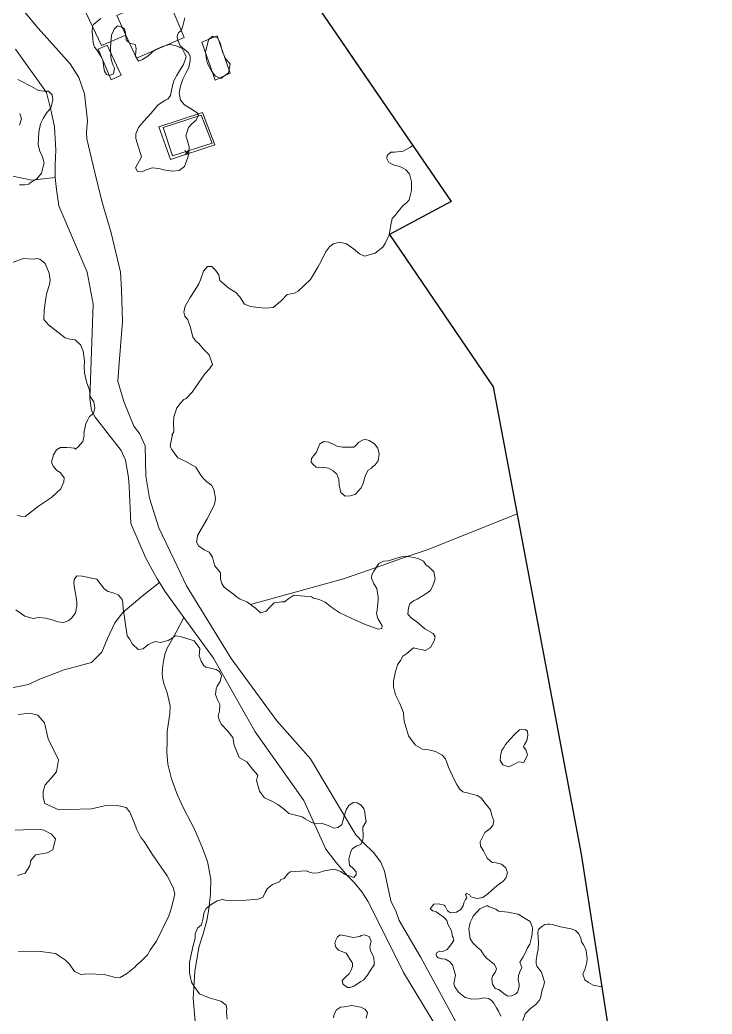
# Model space of a CAD drawing. Header units: metres. Extents: x 4652992 to 4879070, y 2074171 to 2309877.
# Drawn here: x 4654614.1 to 4654706.4, y 2307267 to 2307399.4 of the extents above; entities that cross this region are included whole.
import ezdxf

# ---------------------------------------------------------------- set-up
doc = ezdxf.new("R2010")
doc.units = ezdxf.units.M
doc.header["$MEASUREMENT"] = 0
doc.layers.get('0').update_dxf_attribs({"color": 4, "lineweight": 0})
for name, color, linetype, lineweight in [('Level 1', 2, 'Continuous', 0), ('Level 16', 2, 'Continuous', 0), ('Level 2', 6, 'Continuous', 0), ('Level 27', 30, 'Continuous', 0), ('Level 30', 5, 'Continuous', 0), ('Level 31', 38, 'Continuous', 0), ('Level 37', 3, 'Continuous', 0), ('Level 40', 1, 'Continuous', 0), ('Level 62', 4, 'Continuous', 0), ('Level 63', 3, 'Continuous', 0)]:
    doc.layers.add(name, color=color, linetype=linetype, lineweight=lineweight)
doc.layers.add('Limite', color=38, linetype='Continuous', lineweight=0, plot=False)

# ---------------------------------------------------------------- blocks, each defined once
blk = doc.blocks.new('COTA')
at = {"color": 0, "linetype": 'ByBlock', "lineweight": -2, "ltscale": 10}
for p, q in [((0, 0), (-1.419522, -1.408457)), ((-1.408457, 1.419522), (0, 0)), ((1.419522, 1.408457), (0, 0)), ((0, 0), (1.408457, -1.419522))]:
    blk.add_line(p, q, dxfattribs=at)

msp = doc.modelspace()

# ---------------------------------------------------------------- linework, layer by layer
at = {"layer": 'Level 1'}
for points in [[(4654584.416079, 2307379.415285, 1350), (4654586.503298, 2307380.094485, 1348), (4654587.887087, 2307380.602724, 1347), (4654589.688906, 2307380.859682, 1346), (4654592.656679, 2307380.66553, 1345), (4654595.114321, 2307380.457278, 1344), (4654598.002688, 2307380.441286, 1343), (4654600.310122, 2307380.375124, 1342), (4654602.03229, 2307380.526125, 1341), (4654603.580508, 2307380.867129, 1340), (4654606.082888, 2307381.428713, 1339), (4654609.044497, 2307381.256106, 1337.96), (4654611.31708, 2307380.035609, 1338.1), (4654613.16576, 2307378.590758, 1338), (4654615.697403, 2307378.053687, 1337), (4654618.819704, 2307378.39789, 1335.72)], [(4654610.254768, 2307309.862774, 1344.820294), (4654615.233873, 2307310.871682, 1341.920295), (4654616.87401, 2307311.635794, 1340.920295), (4654620.028594, 2307312.850458, 1339.820294), (4654623.650173, 2307313.809387, 1339.220295), (4654625.04088, 2307315.173748, 1339.020295), (4654625.805122, 2307317.000315, 1339.020295), (4654626.761993, 2307319.094225, 1338.520295), (4654627.820886, 2307320.455865, 1338.220295), (4654630.390397, 2307322.661132, 1338.020295), (4654632.71049, 2307324.460572, 1337.14)], [(4654637.463686, 2307265.984133, 1338.7), (4654637.204897, 2307269.109682, 1338.7), (4654637.434511, 2307272.650088, 1338.7), (4654637.807497, 2307275.092287, 1338.7), (4654638.024905, 2307276.035708, 1338.7), (4654638.516726, 2307277.69031, 1338.7), (4654639.014284, 2307279.46271, 1338.7), (4654639.304079, 2307280.9527, 1338.7), (4654639.531924, 2307282.998293, 1338.7), (4654639.570498, 2307284.944704, 1338.68), (4654639.116091, 2307287.326479, 1338.68), (4654638.349489, 2307289.32709, 1338.68), (4654637.365481, 2307291.607729, 1338.68), (4654635.94092, 2307294.330508, 1338.68), (4654635.106509, 2307296.15729, 1338.68), (4654634.335879, 2307298.311709, 1338.68), (4654633.851076, 2307300.274477, 1338.68), (4654633.698122, 2307301.935305, 1338.68), (4654633.720522, 2307303.273318, 1338.68), (4654633.759096, 2307304.607912, 1338.68), (4654634.102907, 2307306.987917, 1338.68), (4654634.152895, 2307308.031679, 1338.68), (4654633.731325, 2307309.79529, 1338.64), (4654633.286318, 2307311.003115, 1338.64), (4654633.12488, 2307311.832888, 1338.6), (4654633.08893, 2307312.434511, 1338.58), (4654633.1225, 2307312.869692, 1338.56), (4654633.175295, 2307313.403322, 1338.54), (4654633.314883, 2307314.208681, 1338.46), (4654633.442324, 2307314.863528, 1338.44), (4654633.696474, 2307315.646914, 1338.44), (4654634.9527, 2307317.845888, 1338), (4654635.96343, 2307319.804135, 1337.273152)]]:
    msp.add_polyline3d(points, dxfattribs=at)
at = {"layer": 'Level 16', "elevation": 1337.220295, "flags": 128}
msp.add_lwpolyline([(4654633.193129, 2307385.06444), (4654638.277854, 2307386.720045), (4654639.736705, 2307382.99988), (4654634.43591, 2307381.309391), (4654633.193129, 2307385.06444)], dxfattribs=at)
at = {"layer": 'Level 2'}
for points in [[(4654614.487124, 2307400.761721, 1335.4466), (4654616.55768, 2307398.30469, 1335.4466), (4654620.809878, 2307393.541079, 1335.56), (4654621.957705, 2307391.755678, 1335.56), (4654622.721682, 2307389.569277, 1335.56), (4654623.120302, 2307385.966128, 1335.7105), (4654622.9975, 2307384.461123, 1335.7105), (4654623.028322, 2307383.571718, 1335.7105), (4654624.079104, 2307379.104311, 1335.7105), (4654625.013674, 2307375.274294, 1336), (4654626.286928, 2307371.036684, 1336.0987), (4654627.511477, 2307365.829104, 1336.26), (4654627.654482, 2307363.50812, 1336.26), (4654627.704897, 2307362.02051, 1336.26), (4654627.772097, 2307359.221499, 1336.26), (4654627.34009, 2307353.672732, 1336.26), (4654627.163088, 2307351.277895, 1336.26), (4654627.949282, 2307348.594301, 1336.26), (4654629.285097, 2307345.306887, 1336.28), (4654630.062319, 2307344.323733, 1336.28), (4654630.829897, 2307342.680117, 1336.28), (4654630.914309, 2307338.651308, 1336.62), (4654631.377932, 2307335.707522, 1336.62), (4654632.640078, 2307331.742678, 1337), (4654635.153933, 2307326.479922, 1337.14), (4654636.338076, 2307324.00812, 1337.14), (4654642.259524, 2307314.326479, 1337.48), (4654648.37372, 2307306.023318, 1338), (4654652.826906, 2307300.992678, 1338.04), (4654654.65552, 2307297.903078, 1338.04), (4654658.881899, 2307290.858706, 1338.1), (4654659.868716, 2307289.818117, 1338.1), (4654661.246279, 2307288.514712, 1338.1), (4654662.198488, 2307287.209109, 1338.1), (4654662.718325, 2307286.038088, 1338.1), (4654663.547488, 2307282.066897, 1338.32), (4654664.281496, 2307280.599489, 1338.32), (4654664.667116, 2307279.437685, 1338.32), (4654667.534304, 2307274.512881, 1338.48), (4654673.787905, 2307263.114504, 1338.88)], [(4654674.631289, 2307257.056521, 1338.88), (4654665.242129, 2307272.511294, 1338.48), (4654663.074282, 2307276.926699, 1338.32), (4654660.496889, 2307282.03351, 1338.2), (4654659.685122, 2307283.278933, 1338.14), (4654658.6933, 2307284.474306, 1338.1), (4654657.771731, 2307285.418093, 1338.1), (4654656.279299, 2307287.186526, 1338.1), (4654654.868899, 2307288.938906, 1338.04), (4654651.953493, 2307295.454287, 1338.04), (4654645.462527, 2307304.559511, 1338), (4654639.923708, 2307314.371706, 1337.48), (4654635.96343, 2307319.804135, 1337.2732), (4654633.414126, 2307323.301089, 1337.14), (4654632.71049, 2307324.460572, 1337.14), (4654632.396914, 2307324.977297, 1337.14), (4654631.745486, 2307326.174502, 1337.14), (4654631.484316, 2307326.6673, 1337.14), (4654630.836733, 2307327.795901, 1337.14), (4654628.919924, 2307332.324282, 1337), (4654628.677492, 2307337.284304, 1336.62), (4654628.60248, 2307338.471926, 1336.5), (4654628.200686, 2307340.776919, 1336.36), (4654627.630923, 2307342.043276, 1336.28), (4654624.140505, 2307346.477297, 1336.26), (4654623.654482, 2307347.387514, 1336.26), (4654623.420107, 2307348.979922, 1336.26), (4654623.860476, 2307361.559878, 1336.26), (4654623.068728, 2307365.793276, 1336.26), (4654619.301089, 2307374.666323, 1336), (4654619.004885, 2307376.814883, 1335.86), (4654618.819704, 2307378.39789, 1335.72), (4654618.810488, 2307380.099489, 1335.7), (4654618.918093, 2307382.050722, 1335.7), (4654618.724673, 2307385.165285, 1335.68), (4654618.265078, 2307387.2605, 1335.56), (4654617.662478, 2307389.757326, 1335.56), (4654613.515078, 2307395.518496, 1335.48)]]:
    msp.add_polyline3d(points, dxfattribs=at)
at = {"layer": 'Level 27', "elevation": 1337.2203, "flags": 128}
msp.add_lwpolyline([(4654638.437725, 2307387.060643), (4654640.098069, 2307382.750305), (4654634.200078, 2307380.817625), (4654632.627699, 2307385.149932), (4654638.437725, 2307387.060643)], dxfattribs=at)
at = {"layer": 'Level 30', "color": 1, "elevation": 1339.857281, "flags": 128}
msp.add_lwpolyline([(4654636.014587, 2307397.047022), (4654629.641858, 2307394.318865), (4654628.240162, 2307397.397974), (4654627.048559, 2307400.015571), (4654633.593962, 2307402.826416), (4654634.662143, 2307400.276066), (4654636.014587, 2307397.047022)], dxfattribs=at)
at = {"layer": 'Level 31', "flags": 128}
for points, elevation in [([(4654642.145356, 2307392.334656), (4654640.145878, 2307391.398786), (4654638.353014, 2307396.457797), (4654640.41261, 2307397.29846), (4654642.145356, 2307392.334656)], 1338.109417), ([(4654627.593872, 2307392.072762), (4654626.274574, 2307391.420246), (4654624.534014, 2307395.526112), (4654625.738518, 2307396.068777), (4654627.593872, 2307392.072762)], 1338.274705)]:
    msp.add_lwpolyline(points, dxfattribs=dict(at, elevation=elevation))
at = {"layer": 'Level 37'}
msp.add_polyline3d([(4654680.378029, 2307333.598405, 1354.8569), (4654668.516749, 2307328.888758, 1349.6514), (4654665.736721, 2307327.918801, 1348.122), (4654661.588871, 2307326.471607, 1345.8402), (4654657.24644, 2307324.956525, 1343.4514), (4654644.856968, 2307321.521997, 1339.9673)], dxfattribs=at)
at = {"layer": 'Level 40', "color": 3, "flags": 128}
for points, elevation in [([(4654640.4654, 2307397.0149), (4654639.7936, 2307397.2469), (4654639.2351, 2307396.7405), (4654638.8714, 2307395.1215), (4654639.001952, 2307394.150261), (4654639.138, 2307393.5856), (4654639.7067, 2307392.5544), (4654640.1941, 2307391.8973), (4654640.9058, 2307391.6063), (4654641.9257, 2307392.382), (4654642.1448, 2307393.517), (4654641.5189, 2307394.2521), (4654641.1285, 2307395.1465), (4654640.7952, 2307396.3369), (4654640.4654, 2307397.0149)], 1351), ([(4654681.525386, 2307302.199806), (4654681.764664, 2307301.498413), (4654681.293928, 2307300.508617), (4654680.564071, 2307300.573324), (4654679.937857, 2307300.216228), (4654679.227827, 2307299.927807), (4654678.49335, 2307300.19278), (4654678.127578, 2307300.77322), (4654678.161034, 2307301.363403), (4654678.331613, 2307302.121961), (4654678.61652, 2307302.506108), (4654678.854189, 2307302.900892), (4654679.402682, 2307303.574366), (4654680.056314, 2307304.273978), (4654680.677959, 2307304.831357), (4654681.43983, 2307304.908846), (4654681.785737, 2307304.681514), (4654681.799499, 2307304.08068), (4654681.697465, 2307303.406306), (4654681.380576, 2307302.87994), (4654681.21147, 2307302.569348), (4654681.525386, 2307302.199806)], 1355.409417)]:
    msp.add_lwpolyline(points, dxfattribs=dict(at, elevation=elevation))
at = {"layer": 'Level 40', "color": 3}
for points in [[(4654652.6465, 2307402.8796, 1358.5363), (4654658.9076, 2307393.7473, 1366.8402), (4654666.4958, 2307382.6793, 1366.7321), (4654666.1029, 2307382.4357, 1366.6), (4654665.1905, 2307381.9109, 1364.5), (4654664.0578, 2307381.8112, 1362.7), (4654663.569, 2307381.791, 1361.4), (4654663.0438, 2307381.3418, 1361.4), (4654663.0077, 2307380.9713, 1361.4), (4654663.2654, 2307380.4397, 1361.4), (4654663.9775, 2307380.0421, 1361.4), (4654664.7402, 2307379.8696, 1361.4), (4654665.2134, 2307379.668, 1361.4), (4654665.5072, 2307379.5069, 1361.4), (4654666.0341, 2307378.9145, 1361.4), (4654666.315, 2307377.8571, 1361.4), (4654666.2863, 2307376.6804, 1361.4), (4654666.0131, 2307375.4643, 1361.4), (4654665.6977, 2307375.1096, 1361.4), (4654665.1827, 2307374.7055, 1361.4), (4654664.8673, 2307374.3508, 1361.4), (4654664.5317, 2307373.9061, 1361.4), (4654664.1208, 2307373.3363, 1361.4), (4654663.7505, 2307372.9468, 1361.4), (4654663.5684, 2307372.1361, 1361.4), (4654663.4684, 2307371.536, 1361.4), (4654663.3269, 2307370.7647, 1361.4), (4654662.7966, 2307369.6449, 1361.4), (4654662.4664, 2307369.1197, 1361.4), (4654661.4464, 2307368.3564, 1361.4), (4654660.0284, 2307367.9196, 1361.4), (4654659.3612, 2307368.2734, 1360), (4654658.5965, 2307368.9396, 1357.9), (4654657.625, 2307369.5649, 1355.6), (4654656.697, 2307369.7886, 1353.5), (4654655.8569, 2307369.5673, 1352.4), (4654655.3915, 2307369.1937, 1352.4), (4654654.8442, 2307368.4557, 1352.4), (4654654.3161, 2307367.3782, 1352.4), (4654653.8289, 2307366.483, 1352.4), (4654652.8398, 2307364.8396, 1352.4), (4654651.1916, 2307363.2899, 1351), (4654650.7003, 2307363.0172, 1351), (4654649.7544, 2307362.8472, 1351), (4654648.8821, 2307361.9413, 1351), (4654647.8837, 2307361.1118, 1351), (4654646.8116, 2307361.0182, 1351), (4654645.9271, 2307361.1219, 1351), (4654644.8505, 2307361.2211, 1351), (4654644.0627, 2307361.5428, 1351), (4654643.4183, 2307362.5035, 1351), (4654642.8841, 2307363.1036, 1351), (4654641.9656, 2307363.6946, 1351), (4654640.7385, 2307364.7181, 1350), (4654640.6281, 2307365.4485, 1348.7), (4654640.1938, 2307366.0756, 1348.7), (4654639.683, 2307366.5757, 1348.7), (4654639.1048, 2307366.562, 1348.7), (4654638.5857, 2307365.9577, 1348.7), (4654638.1817, 2307364.7984, 1348.7), (4654637.9672, 2307364.2697, 1348.7), (4654637.4526, 2307363.4721, 1348.7), (4654636.7852, 2307362.4204, 1348.7), (4654636.1428, 2307361.2668, 1348.7), (4654635.9681, 2307360.4886, 1348.7), (4654636.0832, 2307359.9337, 1348.7), (4654636.5027, 2307359.4542, 1348.7), (4654636.8548, 2307358.461, 1348.7), (4654637.1807, 2307357.1371, 1348.7), (4654637.5443, 2307356.6222, 1348.7), (4654637.949, 2307356.2905, 1348.7), (4654638.5555, 2307355.5765, 1348.7), (4654639.3341, 2307354.7757, 1348.7), (4654639.7716, 2307353.5229, 1348.7), (4654639.3997, 2307352.9336, 1348.7), (4654638.7689, 2307352.2585, 1348.7), (4654637.0665, 2307349.8371, 1347.4), (4654636.2879, 2307348.9821, 1346.1), (4654635.9721, 2307348.8603, 1346.1), (4654635.4617, 2307348.3001, 1346.1), (4654635.0429, 2307347.7192, 1346.1), (4654634.6376, 2307346.5564, 1346.1), (4654634.5997, 2307345.7449, 1346.1), (4654634.6371, 2307344.627, 1346.1), (4654634.6165, 2307344.5351, 1346.1), (4654634.365, 2307344.1172, 1345.9117), (4654634.4405, 2307344.1058, 1345.7094), (4654634.3724, 2307343.8024, 1345.7094), (4654634.2166, 2307343.1088, 1345.7094), (4654634.15, 2307342.6285, 1345.9047), (4654634.1504, 2307342.5671, 1345.9047), (4654634.3774, 2307342.2071, 1345.7094), (4654634.6787, 2307341.7293, 1345.7094), (4654635.1668, 2307341.0727, 1345.7094), (4654636.2452, 2307340.5865, 1344.4094), (4654637.5411, 2307339.8194, 1343.5094), (4654638.155, 2307338.9046, 1343.5094), (4654638.4668, 2307338.469, 1343.5094), (4654639.019, 2307337.8878, 1343.5094), (4654639.6438, 2307337.4273, 1343.5094), (4654639.9697, 2307336.8515, 1343.5094), (4654640.1686, 2307335.7108, 1343.5094), (4654640.0753, 2307335.0925, 1343.5094), (4654640.007, 2307334.7883, 1343.5094), (4654639.0538, 2307332.9513, 1344.3094), (4654637.7644, 2307330.7172, 1345.4094), (4654637.72, 2307330.3172, 1345.4094), (4654637.6561, 2307329.8306, 1345.4094), (4654637.9142, 2307329.3624, 1345.4094), (4654638.6574, 2307328.8306, 1345.4094), (4654639.3531, 2307328.4916, 1345.4094), (4654639.798, 2307327.8448, 1345.4094), (4654639.9545, 2307327.1263, 1345.4094), (4654640.0829, 2307326.6874, 1345.4094), (4654640.8405, 2307325.7375, 1343.1094), (4654640.8381, 2307324.9159, 1343.1094), (4654641.0243, 2307324.3258, 1343.1094), (4654641.2929, 2307323.8999, 1343.1094), (4654641.7977, 2307323.5121, 1343.1094), (4654642.5953, 2307322.9094, 1343.8094), (4654642.956, 2307322.6029, 1345.5094), (4654643.4594, 2307322.2338, 1346.7094), (4654644.3509, 2307321.8895, 1347.8094), (4654645.5266, 2307321.0357, 1349.5094), (4654646.168, 2307320.4363, 1351.0094), (4654646.9414, 2307320.6691, 1351.0094), (4654647.4199, 2307321.1943, 1351.0094), (4654647.9939, 2307321.7433, 1351.0094), (4654648.9721, 2307321.8847, 1351.0094), (4654649.3775, 2307321.8838, 1351.0094), (4654649.9751, 2307322.3371, 1351.0094), (4654650.6156, 2307322.7806, 1351.0094), (4654652.9594, 2307322.5542, 1351.9094), (4654653.2253, 2307322.3802, 1354.7094), (4654653.9938, 2307322.207, 1354.7094), (4654654.8091, 2307321.8433, 1354.7094), (4654655.6851, 2307321.1508, 1354.7094), (4654656.7745, 2307320.4103, 1354.7094), (4654658.2769, 2307319.7117, 1354.7094), (4654660.0617, 2307318.94, 1353.7094), (4654661.8594, 2307318.241, 1351.5094), (4654662.3363, 2307318.3594, 1351.5094), (4654662.4136, 2307318.7035, 1351.5094), (4654662.0817, 2307319.2301, 1351.5094), (4654661.8258, 2307319.6945, 1351.5094), (4654661.6611, 2307320.3642, 1351.5094), (4654661.7149, 2307320.8039, 1351.5094), (4654661.8458, 2307322.1452, 1350.4094), (4654661.8803, 2307322.4994, 1350.4094), (4654661.6931, 2307323.6729, 1350.4094), (4654661.2942, 2307324.3058, 1350.4094), (4654660.9673, 2307325.0583, 1350.4094), (4654661.0212, 2307325.4987, 1350.4094), (4654661.2661, 2307325.9865, 1350.4094), (4654661.9469, 2307327.0097, 1350.4094), (4654662.5588, 2307327.3243, 1350.4094), (4654663.1983, 2307327.3612, 1350.4094), (4654664.7821, 2307327.8401, 1351.5094), (4654665.4401, 2307327.9629, 1351.5094), (4654666.6165, 2307327.7881, 1351.5094), (4654667.3022, 2307327.6335, 1351.5094), (4654667.9064, 2307327.3166, 1351.5094), (4654668.2811, 2307326.7802, 1351.5094), (4654668.5949, 2307326.5739, 1351.5094), (4654669.2931, 2307325.8742, 1351.5094), (4654669.4523, 2307324.9798, 1351.5094), (4654669.1829, 2307324.1819, 1351.5094), (4654668.8278, 2307323.4034, 1351.5094), (4654668.2308, 2307322.9505, 1351.5094), (4654667.042, 2307322.2493, 1352.0094), (4654666.5889, 2307322.0353, 1352.0094), (4654666.0972, 2307321.6494, 1352.0094), (4654665.886, 2307321.1099, 1352.0094), (4654665.8309, 2307320.2643, 1352.0094), (4654666.2911, 2307319.7091, 1352.0094), (4654666.9943, 2307319.2346, 1352.0094), (4654668.0694, 2307318.3094, 1351.4094), (4654669.2099, 2307317.6652, 1350.2094), (4654669.4758, 2307317.2432, 1350.2094), (4654669.307, 2307316.6929, 1350.2094), (4654668.8365, 2307315.8033, 1350.2094), (4654668.1194, 2307315.4218, 1350.2094), (4654667.6044, 2307315.5378, 1350.2094), (4654667.0893, 2307315.6538, 1350.2094), (4654666.5742, 2307315.7699, 1350.2094), (4654665.7023, 2307315.0278, 1351.0094), (4654665.1671, 2307314.6511, 1351.0094), (4654664.8173, 2307314.0969, 1351.0094), (4654664.4578, 2307313.4998, 1351.0094), (4654664.169, 2307312.6155, 1351.0094), (4654663.9217, 2307311.3149, 1351.0094), (4654663.886, 2307310.5545, 1351.0094), (4654664.1878, 2307309.492, 1351.0094), (4654664.7468, 2307308.3716, 1351.0094), (4654664.9973, 2307307.6823, 1351.0094), (4654665.2243, 2307307.0888, 1351.0094), (4654665.2936, 2307306.3951, 1351.0094), (4654665.3448, 2307306.0219, 1351.0094), (4654665.8916, 2307304.0456, 1351.0094), (4654666.2762, 2307303.5522, 1351.0094), (4654666.8295, 2307302.8221, 1352.7094), (4654667.7886, 2307302.2904, 1352.7094), (4654668.5683, 2307302.16, 1352.7094), (4654669.5094, 2307301.9481, 1352.7094), (4654670.3926, 2307301.4787, 1352.7094), (4654670.8191, 2307300.9768, 1352.7094), (4654671.2484, 2307299.888, 1352.7094), (4654672.0458, 2307298.1282, 1351.3094), (4654672.3251, 2307297.5684, 1351.3094), (4654672.6901, 2307296.9893, 1351.3094), (4654673.1366, 2307296.5725, 1351.3094), (4654673.7365, 2307296.4375, 1351.3094), (4654675.0551, 2307296.0956, 1351.3094), (4654675.6494, 2307295.736, 1351.3094), (4654676.0144, 2307295.1569, 1351.3094), (4654676.8416, 2307294.2066, 1350.8094), (4654677.0298, 2307293.441, 1350.8094), (4654677.2705, 2307292.7088, 1350.8094), (4654677.135, 2307292.1065, 1350.8094), (4654676.7714, 2307291.6912, 1350.8094), (4654676.069, 2307291.1713, 1350.8094), (4654675.469, 2307289.9052, 1350.8094), (4654675.4815, 2307289.36, 1350.8094), (4654675.9228, 2307288.7184, 1350.8094), (4654676.382, 2307287.7563, 1350.8094), (4654677.0666, 2307287.1956, 1350.8094), (4654677.5907, 2307287.1229, 1350.8094), (4654678.3194, 2307286.9589, 1350.8094), (4654678.885, 2307286.4701, 1350.8094), (4654679.0925, 2307285.7907, 1350.8094), (4654678.8852, 2307285.0691, 1350.8094), (4654678.4787, 2307284.6634, 1350.8094), (4654677.6713, 2307284.0768, 1350.8094), (4654676.9882, 2307283.4245, 1349.2094), (4654676.4853, 2307282.9943, 1349.2094), (4654675.8342, 2307282.5068, 1349.2094), (4654675.079, 2307282.3596, 1349.2094), (4654674.2296, 2307282.5959, 1349.2094), (4654674.0774, 2307282.8592, 1348.4094), (4654673.6747, 2307283.0296, 1348.2094), (4654673.4841, 2307282.9209, 1347.5094), (4654673.7008, 2307282.4588, 1347.0094), (4654673.5133, 2307282.2285, 1347.0094), (4654673.2771, 2307281.7821, 1347.0094), (4654673.1897, 2307281.3931, 1347.0094), (4654672.9007, 2307280.9132, 1347.0094), (4654672.32, 2307280.5443, 1347.0094), (4654671.4863, 2307280.4593, 1347.0094), (4654671.0944, 2307280.7291, 1347.0094), (4654670.7802, 2307281.3446, 1347.0094), (4654670.6801, 2307281.5034, 1347.0094), (4654670.4647, 2307281.5518, 1347.0094), (4654670.077, 2307281.639, 1347.0094), (4654669.9047, 2307281.6777, 1347.0094), (4654669.2627, 2307281.6405, 1347.0094), (4654668.8057, 2307281.0167, 1347.0094), (4654669.1545, 2307280.7566, 1347.0094), (4654669.5756, 2307280.6165, 1347.0094), (4654670.6652, 2307279.8266, 1347.0094), (4654671.0279, 2307279.4272, 1347.0094), (4654671.1461, 2307278.9465, 1347.0094), (4654671.6271, 2307278.0665, 1347.0094), (4654671.7546, 2307277.3158, 1347.0094), (4654671.8392, 2307277.2011, 1347.0094), (4654671.9338, 2307276.8166, 1347.0094), (4654671.6976, 2307276.3703, 1347.0094), (4654671.0725, 2307275.6027, 1347.0094), (4654670.4988, 2307275.319, 1345.9094), (4654670.0438, 2307275.3712, 1344.8094), (4654669.6515, 2307275.1486, 1343.9094), (4654669.593, 2307274.8883, 1343.9094), (4654669.674, 2307274.6422, 1343.9094), (4654669.8609, 2307274.4634, 1343.9094), (4654670.3366, 2307274.3565, 1343.9094), (4654670.8221, 2307274.2929, 1343.9094), (4654671.3885, 2307273.9833, 1343.9094), (4654671.7861, 2307273.5293, 1343.9094), (4654672.1504, 2307272.1502, 1344.9094), (4654671.9515, 2307271.0214, 1346.0094), (4654672.0893, 2307270.6268, 1346.0094), (4654672.5569, 2307269.8853, 1346.0094), (4654673.4583, 2307269.1802, 1346.9094), (4654674.3629, 2307268.9769, 1346.9094), (4654675.3258, 2307269.0329, 1346.9094), (4654675.9872, 2307269.1567, 1346.9094), (4654676.5569, 2307269.0741, 1346.9094), (4654676.9154, 2307268.8573, 1346.9094), (4654677.2684, 2307268.4147, 1346.9094), (4654677.6353, 2307267.8329, 1346.9094), (4654677.8924, 2307267.3665, 1346.9094), (4654678.1967, 2307266.7079, 1346.9094)], [(4654624.9162, 2307399.5896, 1343.4184), (4654623.907, 2307398.7994, 1343.7092), (4654623.7683, 2307398.515, 1344), (4654623.7613, 2307397.8388, 1344), (4654623.8438, 2307396.9584, 1343), (4654623.8769, 2307396.3402, 1341.8), (4654624.0392, 2307395.7695, 1341.8), (4654624.3096, 2307395.4656, 1341.8), (4654624.8804, 2307394.5599, 1341.8), (4654625.1657, 2307394.107, 1341.8), (4654625.306, 2307393.0074, 1341.8), (4654625.4072, 2307392.5961, 1341.8), (4654625.6466, 2307392.1537, 1341.8), (4654626.0505, 2307392.0139, 1341.8), (4654626.5834, 2307392.2332, 1341.8), (4654626.7032, 2307392.9828, 1341.8), (4654626.5099, 2307393.4148, 1341.8), (4654626.2868, 2307394.1449, 1341.8), (4654626.2419, 2307394.5919, 1341.8), (4654626.1955, 2307395.7935, 1340.9), (4654626.264, 2307396.8139, 1340.2), (4654626.3425, 2307397.3799, 1340.2), (4654626.5698, 2307397.9609, 1340.2), (4654626.6679, 2307398.1819, 1340.2), (4654627.105, 2307398.6181, 1340.2), (4654627.6124, 2307398.5034, 1340.2), (4654628.0322, 2307398.2139, 1340.2), (4654628.1947, 2307397.6421, 1340.2), (4654628.2246, 2307397.3435, 1340.2), (4654628.2845, 2307396.7463, 1340.2), (4654628.6016, 2307396.4314, 1340.2), (4654628.9037, 2307396.2658, 1340.2), (4654629.4572, 2307396.1406, 1340.2), (4654629.6241, 2307395.6202, 1341), (4654629.5768, 2307395.1936, 1341), (4654629.534, 2307394.5715, 1341), (4654629.9343, 2307393.9326, 1341.7), (4654630.4741, 2307394.1358, 1342.4), (4654631.1503, 2307394.565, 1342.4), (4654631.699, 2307395.0715, 1342.4), (4654632.2269, 2307395.4857, 1342.4), (4654633.1331, 2307395.8629, 1342.4), (4654634.1106, 2307396.1269, 1342.4), (4654634.8569, 2307396.0067, 1342.4), (4654635.7353, 2307395.6141, 1342.4), (4654636.1065, 2307394.8996, 1342.4), (4654636.2536, 2307394.4783, 1342.4), (4654635.8989, 2307393.4688, 1342.8), (4654635.388, 2307392.6371, 1343.7), (4654634.9929, 2307391.9516, 1343.7), (4654634.9056, 2307391.7777, 1343.7), (4654634.6082, 2307391.3123, 1343.7), (4654634.4634, 2307390.6671, 1343.7), (4654634.1635, 2307389.3306, 1343.7), (4654633.8201, 2307388.8756, 1343.7), (4654633.4929, 2307388.7074, 1343.7), (4654633.2116, 2307388.5289, 1343.7), (4654632.4802, 2307388.0647, 1343.7), (4654631.5582, 2307386.9658, 1343.7), (4654630.614, 2307385.9016, 1344.1), (4654629.9024, 2307385.0945, 1344.1), (4654629.5684, 2307384.2505, 1344.1), (4654629.5717, 2307383.6206, 1344.1), (4654629.7334, 2307383.0517, 1344.1), (4654630.3309, 2307381.1702, 1344.8), (4654629.527, 2307379.7198, 1350.4), (4654629.791, 2307379.2359, 1351.9), (4654630.1546, 2307379.1538, 1351.9), (4654630.4579, 2307379.229, 1351.9), (4654631.0851, 2307379.4707, 1351.9), (4654631.7578, 2307379.702, 1351.9), (4654632.6416, 2307379.5982, 1351.9), (4654633.2778, 2307379.4544, 1351.9), (4654634.424, 2307379.2434, 1351.9), (4654635.359, 2307379.3675, 1351.9), (4654636.0476, 2307379.8828, 1351.9), (4654636.5042, 2307381.0918, 1351), (4654636.6477, 2307381.731, 1351), (4654636.6752, 2307382.4924, 1351), (4654636.4298, 2307383.3154, 1351), (4654636.2445, 2307383.9809, 1351), (4654636.5917, 2307385.1018, 1351), (4654637.0332, 2307385.5778, 1351), (4654637.6213, 2307386.0685, 1351), (4654637.9218, 2307386.7682, 1351), (4654637.7455, 2307387.0479, 1351), (4654636.8722, 2307387.6292, 1351), (4654636.0693, 2307388.0985, 1351), (4654635.5349, 2307388.6991, 1351), (4654635.5201, 2307388.7653, 1351), (4654635.3202, 2307389.6592, 1351), (4654635.5251, 2307390.5725, 1351), (4654635.8313, 2307391.5109, 1351), (4654636.2081, 2307392.3373, 1351), (4654636.6098, 2307393.0622, 1351)], [(4654636.6098, 2307393.0622, 1351), (4654636.7161, 2307393.5362, 1351), (4654636.8147, 2307393.9755, 1351), (4654636.8012, 2307394.5544, 1351), (4654636.575, 2307395.0374, 1351), (4654636.0553, 2307395.4908, 1351), (4654635.4901, 2307395.9545, 1351), (4654635.1184, 2307396.8543, 1351), (4654635.0639, 2307397.2505, 1351), (4654635.2676, 2307397.7323, 1351), (4654635.6021, 2307397.9446, 1351), (4654635.8468, 2307398.609, 1351), (4654636.0928, 2307399.7051, 1351)], [(4654614.0597, 2307377.4332, 1344.2), (4654614.7299, 2307377.449, 1344.2), (4654615.3062, 2307377.5418, 1344.2), (4654615.3656, 2307377.5385, 1344.1091), (4654615.3651, 2307377.614, 1344), (4654616.3739, 2307378.2205, 1342.9), (4654616.9843, 2307379.0036, 1342.9), (4654617.2269, 2307379.8697, 1342.9), (4654617.3303, 2307380.331, 1342.9), (4654617.1281, 2307381.1521, 1342.9), (4654616.7672, 2307381.9122, 1342.9), (4654616.5294, 2307382.79, 1342.9), (4654616.6157, 2307384.467, 1342.9), (4654616.8641, 2307385.5742, 1342.9), (4654617.2135, 2307386.2708, 1342.9), (4654617.686, 2307387.085, 1342.9), (4654618.2447, 2307387.6374, 1342.9), (4654618.4103, 2307388.3756, 1342.9), (4654618.5034, 2307388.7908, 1342.9), (4654618.4081, 2307389.4426, 1342.9), (4654617.9391, 2307389.9364, 1342.9), (4654617.3104, 2307389.933, 1342.9), (4654616.6, 2307389.9966, 1342.9), (4654615.6608, 2307390.5482, 1342.9), (4654614.1148, 2307391.3323, 1341.4), (4654613.8591, 2307391.4872, 1341.4)], [(4654614.0927, 2307386.9432, 1341.9), (4654614.3207, 2307386.2208, 1341.9), (4654614.0767, 2307385.3814, 1341.9)], [(4654613.7944, 2307333.3769, 1353.7094), (4654614.2319, 2307333.3234, 1353.7094), (4654614.8074, 2307333.2839, 1353.7094), (4654616.6015, 2307334.6237, 1349.7094), (4654618.3286, 2307335.806, 1345.9094), (4654619.5789, 2307336.9499, 1343.6094), (4654619.9668, 2307337.8671, 1343.6094), (4654619.9972, 2307338.4083, 1343.6094), (4654619.7957, 2307338.7277, 1343.6094), (4654619.474, 2307339.1199, 1343.6094), (4654619.0364, 2307339.4012, 1343.6094), (4654618.5272, 2307339.9726, 1343.6094), (4654618.3312, 2307340.5192, 1343.6094), (4654618.5891, 2307341.4658, 1343.6094), (4654618.9716, 2307342.156, 1343.6094), (4654619.5361, 2307342.4397, 1343.6094), (4654620.3551, 2307342.4378, 1343.6094), (4654620.9813, 2307342.3879, 1343.6094), (4654621.3811, 2307342.3435, 1343.6094), (4654621.5092, 2307342.229, 1347.9094), (4654621.9079, 2307342.5933, 1347.9094), (4654622.5135, 2307343.2744, 1347.9094), (4654622.6882, 2307344.0527, 1347.9094), (4654622.6394, 2307344.3391, 1347.649), (4654622.8813, 2307345.6694, 1347.3), (4654623.1935, 2307346.2152, 1346.9338), (4654623.3929, 2307346.5639, 1346.7), (4654623.9231, 2307346.9719, 1345.7), (4654624.0792, 2307347.7311, 1344.8), (4654623.9527, 2307348.5321, 1344.4), (4654623.4906, 2307349.2648, 1344.4), (4654623.3756, 2307350.1001, 1344.2), (4654623.0029, 2307351.2123, 1344.2), (4654622.7358, 2307352.3849, 1344.2), (4654622.6717, 2307353.1732, 1344.2), (4654622.7096, 2307353.9869, 1344.2), (4654622.5626, 2307355.2711, 1345.2), (4654622.1988, 2307356.1431, 1346.1), (4654621.4779, 2307356.7883, 1346.1), (4654620.7809, 2307356.8973, 1346.1), (4654620.14, 2307357.0419, 1346.1), (4654619.1547, 2307357.795, 1346.1), (4654617.9126, 2307358.7739, 1346.2), (4654617.3038, 2307359.4903, 1346.2), (4654617.3429, 2307360.736, 1346.2), (4654617.5559, 2307362.3285, 1346.2), (4654617.7207, 2307363.0634, 1346.2), (4654618.0596, 2307364.145, 1346.2), (4654618.1477, 2307364.7524, 1346.2), (4654618.0231, 2307365.6974, 1346.2), (4654617.4921, 2307366.9754, 1346.2), (4654616.7505, 2307367.5288, 1346.2), (4654616.3409, 2307367.6213, 1346.45), (4654615.993, 2307367.535, 1346.7), (4654615.2314, 2307367.5958, 1346.7), (4654614.5752, 2307367.6328, 1346.7), (4654612.999, 2307367.0704, 1348.3)], [(4654661.111524, 2307339.881663, 1350.609417), (4654660.922646, 2307339.644725, 1349.209417), (4654660.829546, 2307339.621609, 1349.209417), (4654660.521947, 2307339.426306, 1349.209417), (4654660.152414, 2307338.759729, 1349.209417), (4654660.058082, 2307338.339879, 1349.209417), (4654659.874751, 2307337.719542, 1349.209417), (4654659.598322, 2307337.076093, 1349.209417), (4654658.786266, 2307336.20054, 1349.209417), (4654658.125131, 2307335.99673, 1349.209417), (4654657.459886, 2307335.970289, 1349.209417), (4654656.865987, 2307336.457098, 1349.209417), (4654656.647842, 2307337.427936, 1348.109417), (4654656.623442, 2307338.200528, 1347.109417), (4654656.336369, 2307338.884489, 1347.109417), (4654655.866702, 2307339.344252, 1347.109417), (4654655.242808, 2307339.706107, 1347.109417), (4654654.729958, 2307339.777532, 1347.109417), (4654654.146781, 2307339.732119, 1347.109417), (4654653.601425, 2307339.855104, 1347.109417), (4654653.187249, 2307340.16967, 1347.109417), (4654652.950331, 2307340.488497, 1347.109417), (4654652.970454, 2307340.970525, 1347.109417), (4654653.23283, 2307341.353687, 1347.109417), (4654653.649432, 2307341.834768, 1347.109417), (4654653.865735, 2307342.405261, 1347.109417), (4654654.072582, 2307342.933655, 1347.109417), (4654654.628619, 2307343.250585, 1347.109417), (4654655.267337, 2307343.150752, 1347.109417), (4654655.952116, 2307342.863593, 1347.109417), (4654656.343238, 2307342.642672, 1347.109417), (4654657.107776, 2307342.514461, 1347.109417), (4654658.63003, 2307342.507305, 1347.909417), (4654658.839804, 2307342.678726, 1349.909417), (4654659.30154, 2307343.152326, 1350.609417), (4654659.855085, 2307343.467843, 1350.609417), (4654660.217425, 2307343.51822, 1350.609417), (4654660.667374, 2307343.37268, 1350.609417), (4654661.362551, 2307342.951633, 1350.609417), (4654661.801831, 2307342.36813, 1350.609417), (4654662.017566, 2307341.570842, 1350.609417), (4654661.861561, 2307340.681274, 1350.609417), (4654661.47917, 2307340.151025, 1350.609417), (4654661.111524, 2307339.881663, 1350.609417)], [(4654641.7488, 2307266.307, 1346.4094), (4654641.6315, 2307267.1967, 1346.4094), (4654641.705, 2307267.7255, 1346.4094), (4654641.6199, 2307268.1536, 1346.4094), (4654640.8781, 2307268.6838, 1346.4094), (4654639.3576, 2307269.1547, 1347.7094), (4654638.0572, 2307269.6642, 1348.7094), (4654637.7143, 2307270.149, 1348.7094), (4654637.3283, 2307270.6436, 1348.7094), (4654637.0048, 2307271.2147, 1348.7094), (4654636.6976, 2307272.462, 1348.7094), (4654636.7065, 2307273.9101, 1348.7094), (4654636.9779, 2307275.118, 1348.7094), (4654637.2007, 2307276.1103, 1348.7094), (4654637.4541, 2307277.0989, 1347.8094), (4654637.451, 2307277.6895, 1347.8094), (4654637.7979, 2307278.4282, 1347.8094), (4654638.3019, 2307278.8594, 1347.8094), (4654638.5099, 2307279.584, 1347.8094), (4654638.6318, 2307280.3279, 1347.8094), (4654638.6803, 2307280.5439, 1347.8094), (4654638.9259, 2307281.0332, 1347.8094), (4654639.5882, 2307281.5649, 1347.8094), (4654640.4228, 2307282.0579, 1347.8094), (4654641.0936, 2307282.2247, 1347.8094), (4654641.7061, 2307282.1324, 1347.8094), (4654644.2753, 2307282.1781, 1346.2094), (4654645.8456, 2307282.3098, 1344.9094), (4654646.4853, 2307282.5303, 1344.9094), (4654646.814, 2307283.185, 1344.9094), (4654647.1135, 2307283.7097, 1344.9094), (4654647.7781, 2307284.2433, 1344.9094), (4654648.7161, 2307284.5789, 1344.9094), (4654648.8924, 2307284.9207, 1346.7094), (4654649.329, 2307285.0497, 1346.7094), (4654649.8294, 2307285.6642, 1346.7094), (4654650.113, 2307285.9185, 1346.7094), (4654652.2749, 2307286.0848, 1347.6094), (4654652.8536, 2307285.8468, 1348.5094), (4654653.2408, 2307285.7597, 1348.5094), (4654653.8817, 2307285.7969, 1348.5094), (4654654.71, 2307286.064, 1348.5094), (4654655.978, 2307286.2775, 1348.5094), (4654656.9049, 2307285.9784, 1348.5094), (4654657.3628, 2307285.6034, 1348.5094), (4654658.6085, 2307285.1891, 1348.0723), (4654658.9451, 2307285.5432, 1348.1094), (4654658.9464, 2307285.9511, 1348.1094), (4654658.584, 2307286.3501, 1348.1094), (4654658.0591, 2307286.8309, 1348.1094), (4654657.9659, 2307287.6229, 1348.1094), (4654658.1599, 2307288.4864, 1348.1094), (4654658.4055, 2307288.9755, 1348.1094), (4654659.0383, 2307289.3774, 1348.1094), (4654659.5366, 2307289.5828, 1348.1094), (4654659.8112, 2307290.2014, 1348.1094), (4654659.8652, 2307290.6428, 1348.1094), (4654659.826, 2307291.8763, 1348.1094), (4654660.2799, 2307292.6526, 1346.5094), (4654660.195, 2307293.0808, 1346.5094), (4654660.1015, 2307293.8744, 1346.5094), (4654659.9734, 2307294.3123, 1346.5094), (4654659.5866, 2307294.8084, 1346.5094), (4654659.0649, 2307295.1076, 1346.5094), (4654658.5377, 2307295.1808, 1346.5094), (4654657.9467, 2307294.7683, 1346.5094), (4654657.595, 2307294.2111, 1346.5094), (4654657.3143, 2307293.3653, 1346.5094), (4654657.1587, 2307292.673, 1346.5094), (4654657.0184, 2307292.2501, 1346.5094), (4654656.5136, 2307291.8182, 1346.5094), (4654655.9572, 2307291.7616, 1346.5094), (4654655.2199, 2307292.1093, 1346.5094), (4654654.2474, 2307292.4189, 1346.5094), (4654653.4128, 2307292.334, 1346.5094), (4654652.752, 2307292.619, 1346.5094), (4654652.1537, 2307292.9808, 1346.5094), (4654651.7182, 2307293.2606, 1346.5094), (4654650.326, 2307293.5965, 1345.1094), (4654649.9502, 2307293.7207, 1343.6094), (4654649.3738, 2307294.2187, 1342.1094), (4654648.4838, 2307294.9217, 1342.1094), (4654647.7954, 2307295.3051, 1342.1094), (4654646.7165, 2307295.7764, 1342.1094), (4654646.0488, 2307296.6579, 1342.1094), (4654645.6383, 2307298.0759, 1342.1094), (4654645.8045, 2307298.8156, 1342.1094), (4654645.1243, 2307299.624, 1344.0094), (4654644.3715, 2307300.5739, 1345.2094), (4654643.3236, 2307301.1465, 1347.3094), (4654642.8403, 2307302.373, 1348.6094), (4654642.6694, 2307302.8196, 1348.6094), (4654642.4858, 2307303.8132, 1348.6094), (4654641.8234, 2307304.6878, 1348.6094), (4654640.9792, 2307305.558, 1348.6094), (4654640.7319, 2307306.0671, 1348.6094), (4654640.547, 2307306.6529, 1348.6094), (4654640.7118, 2307307.3868, 1348.6094), (4654640.7669, 2307308.236, 1348.6094), (4654640.453, 2307308.8509, 1348.6094), (4654640.2014, 2307309.5424, 1348.6094), (4654640.2802, 2307310.2956, 1348.6094), (4654640.4105, 2307310.6745, 1348.6094), (4654640.8047, 2307311.3032, 1347.5094), (4654640.9932, 2307312.025, 1346.4094), (4654640.7194, 2307312.6159, 1345.8094), (4654640.2833, 2307312.8962, 1345.8094), (4654639.6787, 2307313.0323, 1345.8094), (4654638.9013, 2307313.2073, 1345.8094), (4654638.5948, 2307313.4584, 1345.8094), (4654638.2602, 2307313.9889, 1345.8094), (4654638.0077, 2307314.683, 1345.8094), (4654638.0922, 2307315.6653, 1345.8094), (4654637.3269, 2307316.7025, 1345.8094), (4654636.3778, 2307317.0053, 1346.7094), (4654635.4913, 2307317.2959, 1346.7094), (4654634.8679, 2307317.3454, 1346.7094), (4654634.4547, 2307317.1201, 1346.7094), (4654633.8733, 2307316.7509, 1346.7094), (4654632.8604, 2307316.4789, 1346.7094), (4654632.1603, 2307316.591, 1346.7094), (4654631.2143, 2307316.213, 1346.7094), (4654630.5411, 2307315.6371, 1346.7094), (4654629.8884, 2307315.5567, 1346.7094), (4654629.1421, 2307316.2704, 1346.7094), (4654628.7075, 2307316.9593, 1346.7094), (4654628.3872, 2307317.3498, 1346.7094), (4654628.0668, 2307319.8143, 1345.9094), (4654627.8766, 2307320.9534, 1345.0094), (4654627.8259, 2307321.7395, 1345.0094), (4654627.7503, 2307322.2123, 1345.0094), (4654627.2088, 2307322.8355, 1345.0094), (4654626.5364, 2307323.0781, 1345.0094), (4654625.8974, 2307323.2676, 1345.0094), (4654625.3742, 2307323.5678, 1345.0094), (4654624.3592, 2307324.9283, 1345.9094), (4654622.4213, 2307325.3033, 1350.7094), (4654621.7202, 2307325.3664, 1352.0094), (4654621.3375, 2307324.8653, 1352.0094), (4654621.317, 2307324.373, 1352.0094), (4654621.3963, 2307323.7227, 1352.0094), (4654621.5462, 2307322.7854, 1352.0094), (4654621.6961, 2307321.8482, 1352.0094), (4654621.7185, 2307321.3462, 1352.0094), (4654621.5159, 2307320.4432, 1352.0094), (4654621.0517, 2307319.7798, 1352.0094), (4654620.6551, 2307319.4174, 1352.0094), (4654619.9156, 2307319.1322, 1352.0094), (4654619.1772, 2307319.2534, 1352.0094), (4654618.2757, 2307319.5641, 1352.8094), (4654617.5905, 2307319.7184, 1352.8094), (4654616.6194, 2307319.8018, 1352.8094), (4654615.8763, 2307319.6983, 1352.8094), (4654614.7723, 2307319.9921, 1352.8094), (4654613.5699, 2307320.8495, 1352.8094)], [(4654613.865346, 2307306.899374, 1360.3), (4654615.45253, 2307307.060673, 1360.3), (4654616.518793, 2307306.820701, 1360.3), (4654617.400393, 2307305.758149, 1360.3), (4654617.877908, 2307303.663225, 1360.3), (4654619.265678, 2307300.854474, 1359.3), (4654618.996547, 2307299.271264, 1359.3), (4654618.282024, 2307298.393863, 1359.3), (4654617.485387, 2307297.534936, 1359.3), (4654617.199931, 2307296.647534, 1359.3), (4654617.197795, 2307295.869434, 1359.3), (4654617.442, 2307295.035938, 1359.3), (4654619.29254, 2307294.187583, 1357.8), (4654620.610352, 2307294.237418, 1355.3), (4654623.642788, 2307294.337783, 1353.8), (4654625.38125, 2307294.730746, 1353.8), (4654627.127869, 2307294.773424, 1353.8), (4654628.285302, 2307294.513082, 1353.8), (4654628.752295, 2307293.88541, 1353.8), (4654629.272908, 2307292.72307, 1353.8), (4654629.710836, 2307291.579359, 1353.8), (4654630.250036, 2307290.500002, 1353.8), (4654630.652937, 2307289.973905, 1353.8), (4654631.81324, 2307288.134093, 1354.9), (4654633.760457, 2307285.404571, 1357.7), (4654634.533199, 2307283.844336, 1357.7), (4654634.777667, 2307283.00949, 1357.7), (4654634.592394, 2307282.184618, 1357.7), (4654634.213721, 2307280.88333, 1357.7), (4654633.946212, 2307280.076967, 1357.7), (4654632.305682, 2307276.707295, 1358.9), (4654631.535531, 2307275.582698, 1358.9), (4654631.122713, 2307274.896871, 1358.9), (4654630.225327, 2307273.973894, 1358.9), (4654629.686736, 2307273.558914, 1358.9), (4654629.426687, 2307273.239599, 1358.2), (4654628.340878, 2307272.32808, 1358.2), (4654627.485826, 2307271.840495, 1358.2), (4654626.682489, 2307271.885039, 1358.2), (4654625.342004, 2307272.254171, 1358.2), (4654623.189956, 2307272.329831, 1358.2), (4654622.228427, 2307272.27396, 1358.2), (4654621.368586, 2307272.67105, 1358.2), (4654620.704019, 2307273.636045, 1358.2), (4654620.210394, 2307274.154801, 1358.2), (4654618.84314, 2307275.039219, 1359.8), (4654616.537395, 2307275.35054, 1363), (4654613.932242, 2307275.307878, 1365.4)], [(4654617.534827, 2307288.426287, 1359.4), (4654617.752807, 2307288.453757, 1356.4479), (4654618.493105, 2307288.855289, 1355.5), (4654618.877863, 2307290.323632, 1354), (4654618.328191, 2307290.969738, 1354), (4654617.309336, 2307291.460099, 1354), (4654616.647979, 2307291.608815, 1354), (4654613.466994, 2307291.496556, 1358.4)], [(4654613.776049, 2307285.424909, 1362.2), (4654614.816203, 2307285.755878, 1360.8), (4654615.42177, 2307286.715236, 1359.9), (4654615.554516, 2307287.445819, 1359.4), (4654616.194256, 2307288.184569, 1359.4), (4654617.534827, 2307288.426287, 1359.4)], [(4654680.764866, 2307273.889569, 1350.9094), (4654681.015365, 2307273.178022, 1347.4094), (4654680.759591, 2307272.606122, 1346.6094), (4654680.566162, 2307272.118917, 1345.4094), (4654680.525378, 2307271.515606, 1344.7094), (4654680.6329, 2307271.027285, 1344.2094), (4654680.666221, 2307270.693539, 1344.2094), (4654680.58085, 2307270.313971, 1344.2094), (4654680.41894, 2307269.915358, 1344.2094), (4654680.177144, 2307269.643452, 1344.2094), (4654679.618077, 2307269.406603, 1344.2094), (4654679.13996, 2307269.36906, 1344.2094), (4654678.636273, 2307269.699767, 1344.2094), (4654677.965031, 2307270.249391, 1344.2094), (4654677.456914, 2307270.399845, 1344.2094), (4654677.118462, 2307270.983439, 1344.2094), (4654677.035214, 2307271.255913, 1344.2094), (4654677.032922, 2307271.727707, 1344.2094), (4654677.160441, 2307272.134074, 1344.2094), (4654677.459924, 2307272.501788, 1344.2094), (4654677.645118, 2307273.003952, 1344.2094), (4654677.386515, 2307273.573742, 1345.3094), (4654676.890509, 2307273.981904, 1346.6094), (4654676.307767, 2307274.420514, 1347.6094), (4654675.921039, 2307274.940655, 1347.6094), (4654675.542032, 2307275.495167, 1347.6094), (4654675.082404, 2307275.851207, 1347.6094), (4654674.497891, 2307276.451937, 1347.6094), (4654674.118861, 2307277.006479, 1347.6094), (4654673.951807, 2307278.34373, 1347.6094), (4654674.13727, 2307279.168506, 1347.6094), (4654674.421096, 2307279.790653, 1347.6094), (4654674.50944, 2307280.023514, 1347.6094), (4654675.430174, 2307280.996877, 1348.3094), (4654676.382309, 2307281.452786, 1348.6094), (4654676.660729, 2307281.271939, 1349.5094), (4654677.560086, 2307280.961628, 1349.5094), (4654677.897358, 2307280.705692, 1349.5094), (4654679.158137, 2307280.566222, 1349.5094), (4654680.521102, 2307280.285451, 1350.4094), (4654681.470435, 2307279.734548, 1350.9094), (4654682.124993, 2307279.299733, 1350.9094), (4654682.376953, 2307278.667853, 1350.9094), (4654682.451781, 2307278.363419, 1350.9094), (4654682.400143, 2307277.656022, 1350.9094), (4654682.253902, 2307277.005856, 1350.9094), (4654682.058168, 2307276.294925, 1350.9094), (4654681.764531, 2307275.785764, 1350.9094), (4654681.409333, 2307275.002802, 1350.9094), (4654681.1729, 2307274.58865, 1350.9094), (4654680.764866, 2307273.889569, 1350.9094)], [(4654681.0817, 2307265.9954, 1351.7094), (4654681.4537, 2307267.0129, 1351.7094), (4654682.1831, 2307267.7106, 1351.7094), (4654682.8818, 2307268.2716, 1351.7094), (4654683.333, 2307268.7926, 1351.7094), (4654683.4956, 2307269.0911, 1351.7094), (4654683.7649, 2307270.4182, 1352.6094), (4654683.8427, 2307270.4727, 1352.4764), (4654683.9238, 2307270.8333, 1352.3094), (4654684.016, 2307271.2432, 1352.3094), (4654683.8293, 2307272.0028, 1352.3094), (4654683.6382, 2307272.584, 1352.3094), (4654683.2989, 2307272.9832, 1352.3094), (4654683.0277, 2307273.3671, 1352.3094), (4654682.9267, 2307273.7128, 1352.3094), (4654682.9091, 2307274.1115, 1352.3094), (4654683.0748, 2307275.0072, 1352.3094), (4654683.1714, 2307275.5955, 1352.3094), (4654683.235, 2307276.5143, 1352.3094), (4654683.1525, 2307277.8965, 1352.3094), (4654683.2294, 2307278.2381, 1352.3094), (4654683.6773, 2307278.6397, 1352.3094), (4654684.0605, 2307278.9124, 1352.3094), (4654684.4657, 2307278.9649, 1352.3094), (4654684.7534, 2307278.9719, 1352.3094), (4654685.0674, 2307278.9372, 1352.3094), (4654686.169, 2307278.5912, 1353.5094), (4654687.5895, 2307278.332, 1354.4094), (4654688.1512, 2307278.1341, 1354.4094), (4654688.6177, 2307277.6713, 1354.4094), (4654688.8838, 2307277.1104, 1354.4094), (4654688.9801, 2307276.5877, 1354.4094), (4654689.2506, 2307276.2048, 1354.4094), (4654689.5506, 2307275.6363, 1354.4094), (4654689.6974, 2307274.3865, 1354.4094), (4654689.658, 2307273.8943, 1354.4094), (4654689.4587, 2307273.0087, 1354.4094), (4654689.1542, 2307272.3003, 1354.6094), (4654689.4029, 2307271.5637, 1354.8094), (4654689.8844, 2307271.1693, 1354.8094), (4654690.522, 2307270.8353, 1354.8094), (4654691.6629, 2307270.6035, 1353.8865), (4654691.8893, 2307269.1474, 1353.7752), (4654692.6764, 2307264.086, 1353.3884)], [(4654660.0075, 2307277.5431, 1343.9094), (4654659.5792, 2307277.4571, 1343.9094), (4654659.4104, 2307277.3127, 1343.9094), (4654658.5413, 2307277.1873, 1345.9094), (4654657.4967, 2307277.414, 1346.8094), (4654656.7973, 2307277.5258, 1346.8094), (4654656.4276, 2307277.291, 1346.8094), (4654656.172, 2307276.7579, 1346.8094), (4654656.0845, 2307276.3688, 1346.8094), (4654656.2029, 2307275.888, 1346.8094), (4654656.5658, 2307275.4885, 1346.8094), (4654657.5952, 2307275.1106, 1346.0094), (4654658.4231, 2307273.775, 1345.5094), (4654658.4553, 2307273.3128, 1345.5094), (4654658.2619, 2307272.8559, 1345.5094), (4654658.0156, 2307272.3653, 1345.5094), (4654657.6258, 2307272.0435, 1345.5094), (4654657.0815, 2307271.4379, 1345.5094), (4654657.147, 2307271.0281, 1346.1094), (4654657.2998, 2307270.8882, 1346.1094), (4654657.7591, 2307270.5122, 1346.1094), (4654658.0805, 2307270.5309, 1346.1094), (4654658.6133, 2307270.6839, 1346.1094), (4654659.0988, 2307271.0294, 1346.1094), (4654659.5314, 2307271.3413, 1346.1094), (4654659.9445, 2307271.5666, 1346.1094), (4654660.4452, 2307272.1814, 1346.1094), (4654660.8429, 2307272.8539, 1345.0094), (4654661.337, 2307273.552, 1343.9094), (4654661.3425, 2307273.7786, 1343.9094), (4654661.2725, 2307274.4781, 1343.9094), (4654661.1678, 2307274.8207, 1343.9094), (4654660.8425, 2307275.3953, 1343.9094), (4654660.7336, 2307275.9212, 1343.9094), (4654660.8408, 2307276.3985, 1343.9094), (4654660.9091, 2307276.7023, 1343.9094), (4654660.6801, 2307277.3008, 1343.9094), (4654660.0075, 2307277.5431, 1343.9094)], [(4654660.2425, 2307266.4595, 1343.9094), (4654660.4516, 2307267.1874, 1343.9094), (4654660.3194, 2307267.353, 1343.9094), (4654660.0971, 2307267.6316, 1343.9094), (4654659.5641, 2307267.8881, 1343.9094), (4654658.3115, 2307268.125, 1344.2094), (4654657.3643, 2307267.9606, 1344.9094), (4654656.8501, 2307267.8941, 1344.9094), (4654656.837, 2307267.8857, 1345.1919), (4654656.3207, 2307267.5578, 1344.9094), (4654656.0116, 2307266.9899, 1344.9094), (4654655.8947, 2307266.4699, 1344.9094)]]:
    msp.add_polyline3d(points, dxfattribs=at)
at = {"layer": 'Level 62', "elevation": 1337.149268, "flags": 128}
msp.add_lwpolyline([(4654628.239978, 2307397.397896), (4654625.001345, 2307396.024495), (4654620.104279, 2307406.343426)], dxfattribs=at)
at = {"layer": 'Limite', "color": 5, "linetype": 'Continuous', "lineweight": 30}
msp.add_polyline3d([(4654615.974811, 2307456.368249, 1338.033049), (4654671.611415, 2307375.217801, 1356.994455), (4654663.384869, 2307370.833238, 1351.228297), (4654677.187989, 2307350.532854, 1354.13401), (4654688.910644, 2307288.302693, 1351.473074), (4654702.314723, 2307202.10402, 1341.787597), (4654706.372694, 2307176.008677, 1345.395358), (4654676.106688, 2307152.532911, 1341.462993), (4654678.600984, 2307132.508516, 1340.768049), (4654685.113613, 2307121.933448, 1340.770141), (4654686.292116, 2307100.530535, 1341.529603), (4654682.252756, 2307086.402681, 1341.85411), (4654672.276131, 2307070.008946, 1342.626368), (4654666.874114, 2307048.648373, 1342.821695), (4654667.638814, 2307014.081641, 1342.803167)], dxfattribs=at)

# ---------------------------------------------------------------- block references
at = {"layer": 'Level 63', "xscale": 0.2, "yscale": 0.2, "zscale": 0.1}
msp.add_blockref('COTA', (4654636.362884, 2307381.725135, 1337.2203), dxfattribs=at)

doc.saveas('drawing.dxf')
